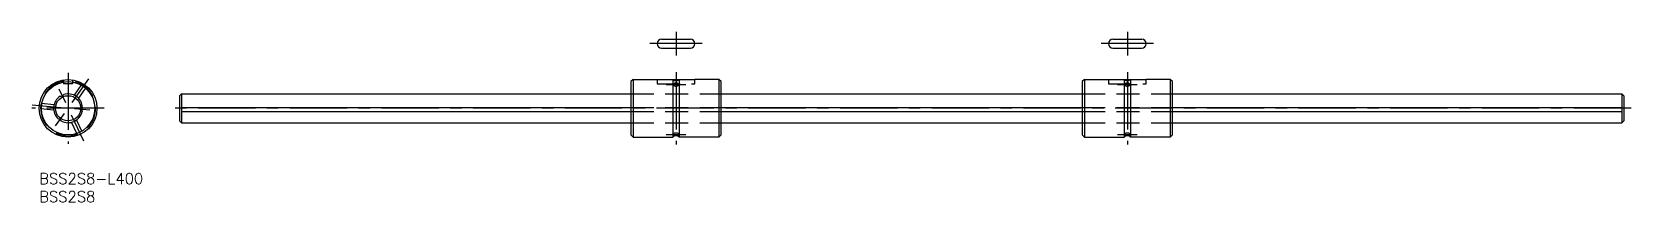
# Model space of a CAD drawing. Extents: x -2 to 441, y -8 to 39.
import ezdxf

# ---------------------------------------------------------------- set-up
doc = ezdxf.new("R2010")
doc.units = 0
doc.header["$LTSCALE"] = 0.5
doc.linetypes.add('CENTER', pattern=[50.8, 31.75, -6.35, 6.35, -6.35])
doc.linetypes.add('DASHED', pattern=[19.05, 12.7, -6.35])
doc.layers.get('0').update_dxf_attribs({"linetype": 'CONTINUOUS'})
for name, color, linetype in [('CENTER', 1, 'CENTER'), ('MSM_CONTINUOUS', 7, 'CONTINUOUS'), ('MSM_DASHED', 4, 'DASHED'), ('MSM_PART_NUMBER', 7, 'CONTINUOUS')]:
    doc.layers.add(name, color=color, linetype=linetype)
doc.styles.get("Standard").update_dxf_attribs({"font": 'txt.shx', "height": 3, "bigfont": 'bigfont.shx'})

# ---------------------------------------------------------------- blocks, each defined once
blk = doc.blocks.new('*U2')
at = {"layer": 'MSM_PART_NUMBER'}
blk.add_text('BSS2S8-L400', height=3, dxfattribs=at).set_placement((0, -3))
blk = doc.blocks.new('*U3')
at = {"layer": 'MSM_PART_NUMBER'}
blk.add_text('BSS2S8', height=3, dxfattribs=at).set_placement((0, -8))

msp = doc.modelspace()

# ---------------------------------------------------------------- linework, layer by layer
at = {"color": 7, "linetype": 'CONTINUOUS'}
for p, q in [((172.38, 37.17), (180.38, 37.17)), ((297.38, 37.17), (305.38, 37.17)), ((172.38, 34.67), (180.38, 34.67)), ((297.38, 34.67), (305.38, 34.67)), ((164.48, 26), (163.88, 25.4)), ((163.88, 25.4), (163.88, 10.6)), ((164.48, 26), (171.13, 26)), ((164.48, 26), (164.48, 10)), ((175.48, 25.9), (175.48, 16.75)), ((177.28, 25.9), (177.28, 16.75)), ((188.28, 26), (181.63, 26)), ((188.28, 26), (188.28, 10)), ((188.88, 25.4), (188.28, 26)), ((188.88, 10.6), (188.88, 25.4)), ((289.48, 26), (288.88, 25.4)), ((288.88, 25.4), (288.88, 10.6)), ((289.48, 26), (296.13, 26)), ((289.48, 26), (289.48, 10)), ((300.48, 25.9), (300.48, 16.75)), ((302.28, 25.9), (302.28, 16.75)), ((313.28, 26), (306.63, 26)), ((313.28, 26), (313.28, 10)), ((313.88, 25.4), (313.28, 26)), ((313.88, 10.6), (313.88, 25.4)), ((38.88, 21.5), (39.38, 22)), ((38.88, 21.5), (38.88, 14.5)), ((39.38, 22), (163.88, 22)), ((39.38, 22), (39.38, 14)), ((39.38, 18.2), (163.88, 18.2)), ((188.88, 22), (288.88, 22)), ((188.88, 18.2), (288.88, 18.2)), ((313.88, 22), (438.38, 22)), ((313.88, 18.2), (438.38, 18.2)), ((438.38, 22), (438.88, 21.5)), ((438.38, 22), (438.38, 14)), ((438.88, 21.5), (438.88, 14.5)), ((38.88, 14.5), (39.38, 14)), ((39.38, 17.11), (163.88, 17.11)), ((39.38, 14), (163.88, 14)), ((175.48, 16.75), (175.48, 10)), ((177.28, 16.75), (177.28, 10)), ((188.88, 17.11), (288.88, 17.11)), ((188.88, 14), (288.88, 14)), ((300.48, 16.75), (300.48, 10)), ((302.28, 16.75), (302.28, 10)), ((313.88, 17.11), (438.38, 17.11)), ((313.88, 14), (438.38, 14)), ((438.88, 14.5), (438.38, 14)), ((163.88, 10.6), (164.48, 10)), ((164.48, 10), (175.48, 10)), ((188.28, 10), (177.28, 10)), ((188.88, 10.6), (188.28, 10)), ((288.88, 10.6), (289.48, 10)), ((289.48, 10), (300.48, 10)), ((313.28, 10), (302.28, 10)), ((313.88, 10.6), (313.28, 10))]:
    msp.add_line(p, q, dxfattribs=at)
for radius in [8, 7.4, 3.5]:
    msp.add_circle((8, 18), radius, dxfattribs=at)
for centre, radius, start, end in [((172.38, 35.92), 1.25, 90, 270), ((180.38, 35.92), 1.25, 270, 90), ((297.38, 35.92), 1.25, 90, 270), ((305.38, 35.92), 1.25, 270, 90), ((176.38, 26.81), 1.21, 228.6894, 311.3106), ((301.38, 26.81), 1.21, 228.6894, 311.3106), ((8, 18), 4, 122.8517, 227.1483), ((5.97, 22.35), 1, 261.8771, 328.1229), ((8, 18), 4, 2.8517, 107.1483), ((12.78, 17.58), 1, 141.8771, 208.1229), ((5.25, 14.07), 1, 21.8771, 88.1229), ((8, 18), 4, 242.8517, 347.1483), ((176.38, 9.19), 1.21, 42.075, 137.925), ((301.38, 9.19), 1.21, 42.075, 137.925)]:
    msp.add_arc(centre, radius, start, end, dxfattribs=at)
at = {"layer": 'CENTER', "color": 1, "linetype": 'CENTER'}
for p, q in [((183.63, 35.92), (169.13, 35.92)), ((176.38, 39.17), (176.38, 32.67)), ((308.63, 35.92), (294.13, 35.92)), ((301.38, 39.17), (301.38, 32.67)), ((8, 27.87), (8, 8.13)), ((176.38, 28), (176.38, 8)), ((301.38, 28), (301.38, 8)), ((5.46, 23.44), (7.24, 19.63)), ((9.15, 19.64), (13.74, 26.19)), ((179.13, 24.55), (173.63, 24.55)), ((304.13, 24.55), (298.63, 24.55)), ((18, 18), (-2, 18)), ((6.01, 18.17), (-1.96, 18.87)), ((13.98, 17.48), (9.79, 17.84)), ((440.88, 18), (36.88, 18)), ((4.56, 13.09), (6.97, 16.53)), ((8.85, 16.19), (12.26, 8.95)), ((173.63, 10.76), (179.13, 10.76)), ((298.63, 10.76), (304.13, 10.76))]:
    msp.add_line(p, q, dxfattribs=at)
at = {"layer": 'MSM_CONTINUOUS'}
for p, q in [((171.13, 26), (171.13, 25.9)), ((181.63, 25.9), (171.13, 25.9)), ((181.63, 25.9), (181.63, 26)), ((296.13, 26), (296.13, 25.9)), ((306.63, 25.9), (296.13, 25.9)), ((306.63, 25.9), (306.63, 26))]:
    msp.add_line(p, q, dxfattribs=at)
for centre, radius, start, end in [((175.95, 24.55), 0.327, 123.0376, 236.7306), ((176.29, 24.16), 0.839, 101.296, 127.5045), ((176.29, 24.95), 0.841, 232.2989, 258.4394), ((176.38, 23.81), 1.2, 77.6551, 102.3004), ((176.38, 25.29), 1.19, 257.4988, 282.3853), ((176.47, 24.16), 0.839, 52.3796, 78.5881), ((176.47, 24.95), 0.841, 281.4447, 307.5852), ((176.8, 24.55), 0.327, 303.1535, 56.8465), ((300.95, 24.55), 0.327, 123.0376, 236.7306), ((301.29, 24.16), 0.839, 101.296, 127.5045), ((301.29, 24.95), 0.841, 232.2989, 258.4394), ((301.38, 23.81), 1.2, 77.6551, 102.3004), ((301.38, 25.29), 1.19, 257.4988, 282.3853), ((301.47, 24.16), 0.839, 52.3796, 78.5881), ((301.47, 24.95), 0.841, 281.4447, 307.5852), ((301.8, 24.55), 0.327, 303.1535, 56.8465), ((175.84, 10.78), 0.209, 106.8808, 252.7637), ((176.26, 10.1), 1.01, 97.5906, 118.7154), ((176.26, 11.46), 1, 240.9076, 261.8861), ((176.38, 9.49), 1.63, 80.9491, 100.1631), ((176.38, 12.08), 1.63, 261.1178, 279.0288), ((176.5, 10.1), 1.01, 61.1068, 82.2316), ((176.5, 11.45), 1, 277.9361, 298.9146), ((176.92, 10.78), 0.209, 287.0585, 72.9415), ((300.84, 10.78), 0.209, 106.8808, 252.7637), ((301.26, 10.1), 1.01, 97.5906, 118.7154), ((301.26, 11.46), 1, 240.9076, 261.8861), ((301.38, 9.49), 1.63, 80.9491, 100.1631), ((301.38, 12.08), 1.63, 261.1178, 279.0288), ((301.5, 10.1), 1.01, 61.1068, 82.2316), ((301.5, 11.45), 1, 277.9361, 298.9146), ((301.92, 10.78), 0.209, 287.0585, 72.9415)]:
    msp.add_arc(centre, radius, start, end, dxfattribs=at)
at = {"layer": 'MSM_DASHED'}
for p, q in [((6.75, 25.9), (6.75, 24.8)), ((9.25, 24.8), (6.75, 24.8)), ((9.25, 25.9), (9.25, 24.8)), ((11.72, 24.63), (9.64, 21.65)), ((12.95, 23.76), (10.87, 20.79)), ((171.13, 25.9), (171.13, 24.8)), ((171.13, 24.8), (181.63, 24.8)), ((181.63, 24.8), (181.63, 25.9)), ((296.13, 25.9), (296.13, 24.8)), ((296.13, 24.8), (306.63, 24.8)), ((306.63, 24.8), (306.63, 25.9)), ((0.4, 17.91), (4.02, 17.6)), ((0.53, 19.41), (4.15, 19.09)), ((163.88, 22), (188.88, 22)), ((163.88, 18.2), (188.88, 18.2)), ((288.88, 22), (313.88, 22)), ((288.88, 18.2), (313.88, 18.2)), ((10.54, 10.84), (8.99, 14.13)), ((11.9, 11.48), (10.35, 14.76)), ((163.88, 17.11), (188.88, 17.11)), ((163.88, 14), (188.88, 14)), ((288.88, 17.11), (313.88, 17.11)), ((288.88, 14), (313.88, 14))]:
    msp.add_line(p, q, dxfattribs=at)
msp.add_arc((8, 18), 7.6, 99.4667, 80.5333, dxfattribs=at)

# ---------------------------------------------------------------- block references
at = {"layer": 'MSM_CONTINUOUS'}
for name in ['*U2', '*U3']:
    msp.add_blockref(name, (0, 0), dxfattribs=at)

doc.saveas('drawing.dxf')
